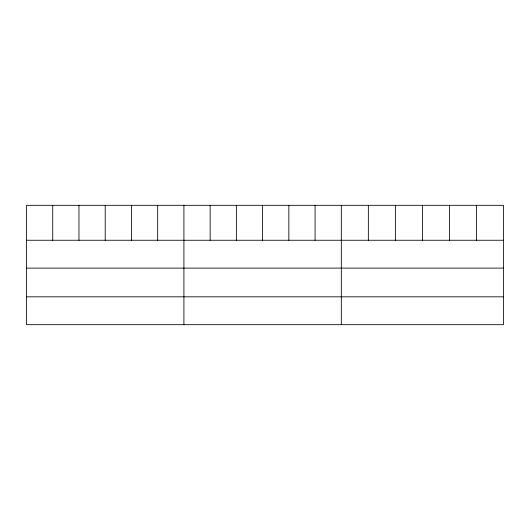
<?xml version="1.0" encoding="UTF-8"?>
<svg xmlns="http://www.w3.org/2000/svg" width="530" height="530" viewBox="0 0 530 530"><rect width="100%" height="100%" fill="white"/><g stroke="black" fill="none" stroke-linecap="round" stroke-linejoin="round"><path stroke-width="0.79" d="M503.5 268.114L503.5 205.315L26.5 205.315L26.5 324.685L503.5 324.685L503.5 268.114L26.5 268.114M26.5 240.249L503.5 240.249M26.5 296.82L503.5 296.82M476.47 205.315L476.47 240.249M449.44 205.315L449.44 240.249M422.41 205.315L422.41 240.249M395.38 205.315L395.38 240.249M368.35 205.315L368.35 240.249M341.32 205.315L341.32 324.685M315.085 205.315L315.085 240.249M288.85 205.315L288.85 240.249M262.615 205.315L262.615 240.249M236.38 205.315L236.38 240.249M210.145 205.315L210.145 240.249M183.91 205.315L183.91 324.685M157.675 205.315L157.675 240.249M131.44 205.315L131.44 240.249M105.205 205.315L105.205 240.249M78.97 205.315L78.97 240.249M52.735 205.315L52.735 240.249"/></g></svg>
